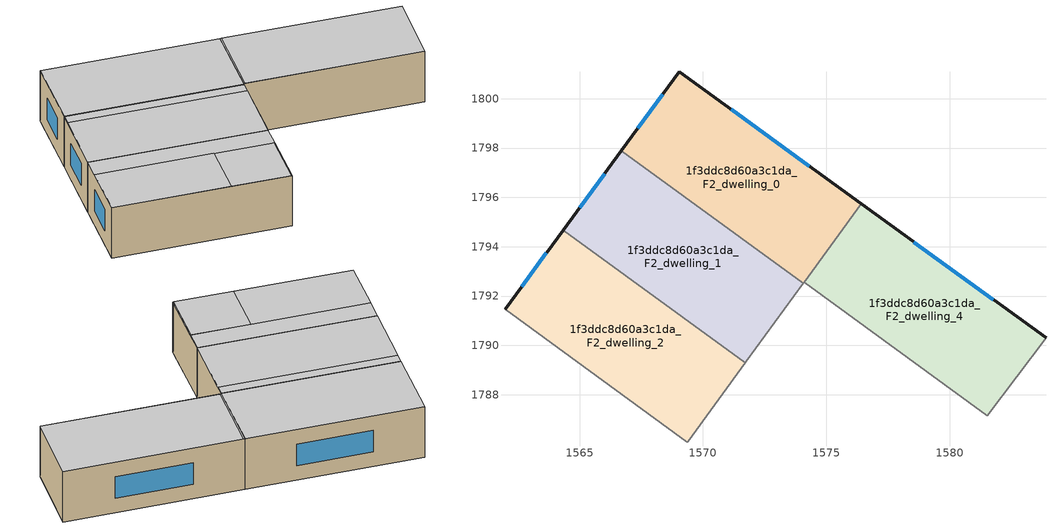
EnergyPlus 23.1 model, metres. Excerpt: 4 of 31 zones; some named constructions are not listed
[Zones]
1f3ddc8d60a3c1da_F2_dwelling_0
 floor to 1f3ddc8d60a3c1da_F1_dwelling_0 (EU_floor_Construction): 1576.42,1795.74 1574.06,1792.51 1566.69,1797.88 1569.04,1801.09 z6
 wall outside (EU_wall_Construction): 1576.42,1795.74 1569.04,1801.09 1566.69,1797.88 z6:9
 wall to 1f3ddc8d60a3c1da_F2_dwelling_1 (EU_wall_Construction): 1566.69,1797.88 1574.06,1792.51 z6:9
 wall to 1f3ddc8d60a3c1da_F2_dwelling_4 (EU_wall_Construction): 1574.1,1792.56 1576.42,1795.74 z6:9
 wall to 1f3ddc8d60a3c1da_F2_dwelling_5 (EU_wall_Construction): 1574.06,1792.51 1574.1,1792.56 z6:9
 window (EU_Window_Construction): 1568.37,1800.17 1567.36,1798.8 / 1574.31,1797.27 1571.15,1799.56 z6.86:8.14
 ceiling to 1f3ddc8d60a3c1da_F3_dwelling_1 (EU_floor_Construction): 1574.06,1792.51 1576.42,1795.74 1569.04,1801.09 1566.69,1797.88 z9
1f3ddc8d60a3c1da_F2_dwelling_1
 floor to 1f3ddc8d60a3c1da_F1_dwelling_1 (EU_floor_Construction): 1574.06,1792.51 1571.72,1789.29 1564.33,1794.67 1566.69,1797.88 z6
 wall outside (EU_wall_Construction): 1566.69,1797.88 1564.33,1794.67 z6:9
 wall to 1f3ddc8d60a3c1da_F2_dwelling_2 (EU_wall_Construction): 1564.33,1794.67 1571.72,1789.29 z6:9
 wall to 1f3ddc8d60a3c1da_F2_dwelling_5 (EU_wall_Construction): 1571.76,1789.35 1574.06,1792.51 z6:9
 wall to 1f3ddc8d60a3c1da_F2_dwelling_6 (EU_wall_Construction): 1571.72,1789.29 1571.76,1789.35 z6:9
 window (EU_Window_Construction): 1566.01,1796.96 1565,1795.59 z6.86:8.14
 ceiling to 1f3ddc8d60a3c1da_F3_dwelling_3 (EU_floor_Construction): 1571.72,1789.29 1573.75,1792.08 1566.37,1797.45 1564.33,1794.67 z9
 ceiling to 1f3ddc8d60a3c1da_F3_dwelling_1 (EU_floor_Construction): 1573.75,1792.08 1574.06,1792.51 1566.69,1797.88 1566.37,1797.45 z9
1f3ddc8d60a3c1da_F2_dwelling_2
 floor to 1f3ddc8d60a3c1da_F1_dwelling_2 (EU_floor_Construction): 1571.72,1789.29 1569.38,1786.07 1561.98,1791.46 1564.33,1794.67 z6
 wall outside (EU_wall_Construction): 1564.33,1794.67 1561.98,1791.46 z6:9
 wall to 1f3ddc8d60a3c1da_F2_dwelling_3 (EU_wall_Construction): 1561.98,1791.46 1569.38,1786.07 z6:9
 wall to 1f3ddc8d60a3c1da_F2_dwelling_6 (EU_wall_Construction): 1569.41,1786.12 1571.72,1789.29 z6:9
 wall to 1f3ddc8d60a3c1da_F2_dwelling_7 (EU_wall_Construction): 1569.38,1786.07 1569.41,1786.12 z6:9
 window (EU_Window_Construction): 1563.66,1793.75 1562.65,1792.38 z6.86:8.14
 ceiling to 1f3ddc8d60a3c1da_F3_dwelling_6 (EU_floor_Construction): 1566.88,1787.89 1568.58,1790.22 1563.68,1793.78 1561.98,1791.46 z9
 ceiling to 1f3ddc8d60a3c1da_F3_dwelling_3 (EU_floor_Construction): 1571.07,1788.4 1571.72,1789.29 1564.33,1794.67 1563.68,1793.78 z9
 ceiling to 1f3ddc8d60a3c1da_F3_dwelling_5 (EU_floor_Construction): 1569.34,1786.1 1571.04,1788.42 1568.58,1790.22 1566.88,1787.89 z9
 ceiling to 1f3ddc8d60a3c1da_F3_dwelling_4 (EU_floor_Construction): 1569.38,1786.07 1571.07,1788.4 1571.04,1788.42 1569.34,1786.1 z9
1f3ddc8d60a3c1da_F2_dwelling_4
 floor to 1f3ddc8d60a3c1da_F1_dwelling_4 (EU_floor_Construction): 1583.91,1790.3 1581.53,1787.15 1574.1,1792.56 1576.42,1795.74 z6
 wall outside (EU_wall_Construction): 1583.91,1790.3 1576.42,1795.74 z6:9
 wall to 1f3ddc8d60a3c1da_F2_dwelling_5 (EU_wall_Construction): 1574.1,1792.56 1581.53,1787.15 z6:9
 wall adiabatic (EU_wall_Construction): 1581.53,1787.15 1583.91,1790.3 z6:9
 window (EU_Window_Construction): 1581.77,1791.86 1578.56,1794.19 z6.86:8.14
 ceiling to 1f3ddc8d60a3c1da_F3_dwelling_1 (EU_floor_Construction): 1574.15,1792.52 1576.47,1795.7 1576.42,1795.74 1574.1,1792.56 z9
 ceiling adiabatic (EU_roof_Construction): 1581.53,1787.15 1583.91,1790.3 1576.47,1795.7 1574.15,1792.52 z9
[HVACTEMPLATE:THERMOSTAT] Constant Heating Setpoint=20; Constant Cooling Setpoint=50
EU_HeatOnly_1f3ddc8d60a3c1da_F0_dwelling_0; EU_HeatOnly_1f3ddc8d60a3c1da_F0_dwelling_1; EU_HeatOnly_1f3ddc8d60a3c1da_F0_dwelling_2; EU_HeatOnly_1f3ddc8d60a3c1da_F0_dwelling_3; EU_HeatOnly_1f3ddc8d60a3c1da_F0_dwelling_4; EU_HeatOnly_1f3ddc8d60a3c1da_F0_dwelling_5; EU_HeatOnly_1f3ddc8d60a3c1da_F0_dwelling_6; EU_HeatOnly_1f3ddc8d60a3c1da_F0_dwelling_7; EU_HeatOnly_1f3ddc8d60a3c1da_F1_dwelling_0; EU_HeatOnly_1f3ddc8d60a3c1da_F1_dwelling_1; EU_HeatOnly_1f3ddc8d60a3c1da_F1_dwelling_2; EU_HeatOnly_1f3ddc8d60a3c1da_F1_dwelling_3; EU_HeatOnly_1f3ddc8d60a3c1da_F1_dwelling_4; EU_HeatOnly_1f3ddc8d60a3c1da_F1_dwelling_5; EU_HeatOnly_1f3ddc8d60a3c1da_F1_dwelling_6; EU_HeatOnly_1f3ddc8d60a3c1da_F1_dwelling_7; EU_HeatOnly_1f3ddc8d60a3c1da_F2_dwelling_0; EU_HeatOnly_1f3ddc8d60a3c1da_F2_dwelling_1; EU_HeatOnly_1f3ddc8d60a3c1da_F2_dwelling_2; EU_HeatOnly_1f3ddc8d60a3c1da_F2_dwelling_3; EU_HeatOnly_1f3ddc8d60a3c1da_F2_dwelling_4; EU_HeatOnly_1f3ddc8d60a3c1da_F2_dwelling_5; EU_HeatOnly_1f3ddc8d60a3c1da_F2_dwelling_6; EU_HeatOnly_1f3ddc8d60a3c1da_F2_dwelling_7; EU_HeatOnly_1f3ddc8d60a3c1da_F3_dwelling_0; EU_HeatOnly_1f3ddc8d60a3c1da_F3_dwelling_1; EU_HeatOnly_1f3ddc8d60a3c1da_F3_dwelling_2; EU_HeatOnly_1f3ddc8d60a3c1da_F3_dwelling_3; EU_HeatOnly_1f3ddc8d60a3c1da_F3_dwelling_4; EU_HeatOnly_1f3ddc8d60a3c1da_F3_dwelling_5; EU_HeatOnly_1f3ddc8d60a3c1da_F3_dwelling_6
[SCHEDULE:CONSTANT]
Name | Hourly Value
EU_AlwaysOn | 1
EU_CoolingOff | 0
[SCHEDULE:FILE] Column Number=1; Rows to Skip at Top=0; Number of Hours of Data=8760; Column Separator=Comma; Interpolate to Timestep=No; Minutes per Item=60; Adjust Schedule for Daylight Savings=Yes
Name | File
EU_Step8_GainSchedule_1f3ddc8d60a3c1da_F1_dwelling_7_f000 | ../../schedules/1f3ddc8d60a3c1da/1f3ddc8d60a3c1da_F1_dwelling_7_f000_gain.csv
EU_Step8_GainSchedule_1f3ddc8d60a3c1da_F2_dwelling_0_f000 | ../../schedules/1f3ddc8d60a3c1da/1f3ddc8d60a3c1da_F2_dwelling_0_f000_gain.csv
EU_Step8_GainSchedule_1f3ddc8d60a3c1da_F2_dwelling_1_f000 | ../../schedules/1f3ddc8d60a3c1da/1f3ddc8d60a3c1da_F2_dwelling_1_f000_gain.csv
EU_Step8_GainSchedule_1f3ddc8d60a3c1da_F2_dwelling_2_f000 | ../../schedules/1f3ddc8d60a3c1da/1f3ddc8d60a3c1da_F2_dwelling_2_f000_gain.csv
EU_Step8_GainSchedule_1f3ddc8d60a3c1da_F2_dwelling_3_f000 | ../../schedules/1f3ddc8d60a3c1da/1f3ddc8d60a3c1da_F2_dwelling_3_f000_gain.csv
EU_Step8_GainSchedule_1f3ddc8d60a3c1da_F2_dwelling_4_f000 | ../../schedules/1f3ddc8d60a3c1da/1f3ddc8d60a3c1da_F2_dwelling_4_f000_gain.csv
EU_Step8_GainSchedule_1f3ddc8d60a3c1da_F2_dwelling_5_f000 | ../../schedules/1f3ddc8d60a3c1da/1f3ddc8d60a3c1da_F2_dwelling_5_f000_gain.csv
EU_Step8_GainSchedule_1f3ddc8d60a3c1da_F2_dwelling_6_f000 | ../../schedules/1f3ddc8d60a3c1da/1f3ddc8d60a3c1da_F2_dwelling_6_f000_gain.csv
EU_Step8_GainSchedule_1f3ddc8d60a3c1da_F2_dwelling_7_f000 | ../../schedules/1f3ddc8d60a3c1da/1f3ddc8d60a3c1da_F2_dwelling_7_f000_gain.csv
EU_Step8_GainSchedule_1f3ddc8d60a3c1da_F3_dwelling_0_f000 | ../../schedules/1f3ddc8d60a3c1da/1f3ddc8d60a3c1da_F3_dwelling_0_f000_gain.csv
EU_Step8_GainSchedule_1f3ddc8d60a3c1da_F3_dwelling_1_f000 | ../../schedules/1f3ddc8d60a3c1da/1f3ddc8d60a3c1da_F3_dwelling_1_f000_gain.csv
EU_Step8_GainSchedule_1f3ddc8d60a3c1da_F3_dwelling_2_f000 | ../../schedules/1f3ddc8d60a3c1da/1f3ddc8d60a3c1da_F3_dwelling_2_f000_gain.csv
EU_Step8_GainSchedule_1f3ddc8d60a3c1da_F3_dwelling_3_f000 | ../../schedules/1f3ddc8d60a3c1da/1f3ddc8d60a3c1da_F3_dwelling_3_f000_gain.csv
EU_Step8_GainSchedule_1f3ddc8d60a3c1da_F3_dwelling_4_f000 | ../../schedules/1f3ddc8d60a3c1da/1f3ddc8d60a3c1da_F3_dwelling_4_f000_gain.csv
EU_Step8_GainSchedule_1f3ddc8d60a3c1da_F3_dwelling_5_f000 | ../../schedules/1f3ddc8d60a3c1da/1f3ddc8d60a3c1da_F3_dwelling_5_f000_gain.csv
EU_Step8_GainSchedule_1f3ddc8d60a3c1da_F3_dwelling_6_f000 | ../../schedules/1f3ddc8d60a3c1da/1f3ddc8d60a3c1da_F3_dwelling_6_f000_gain.csv
